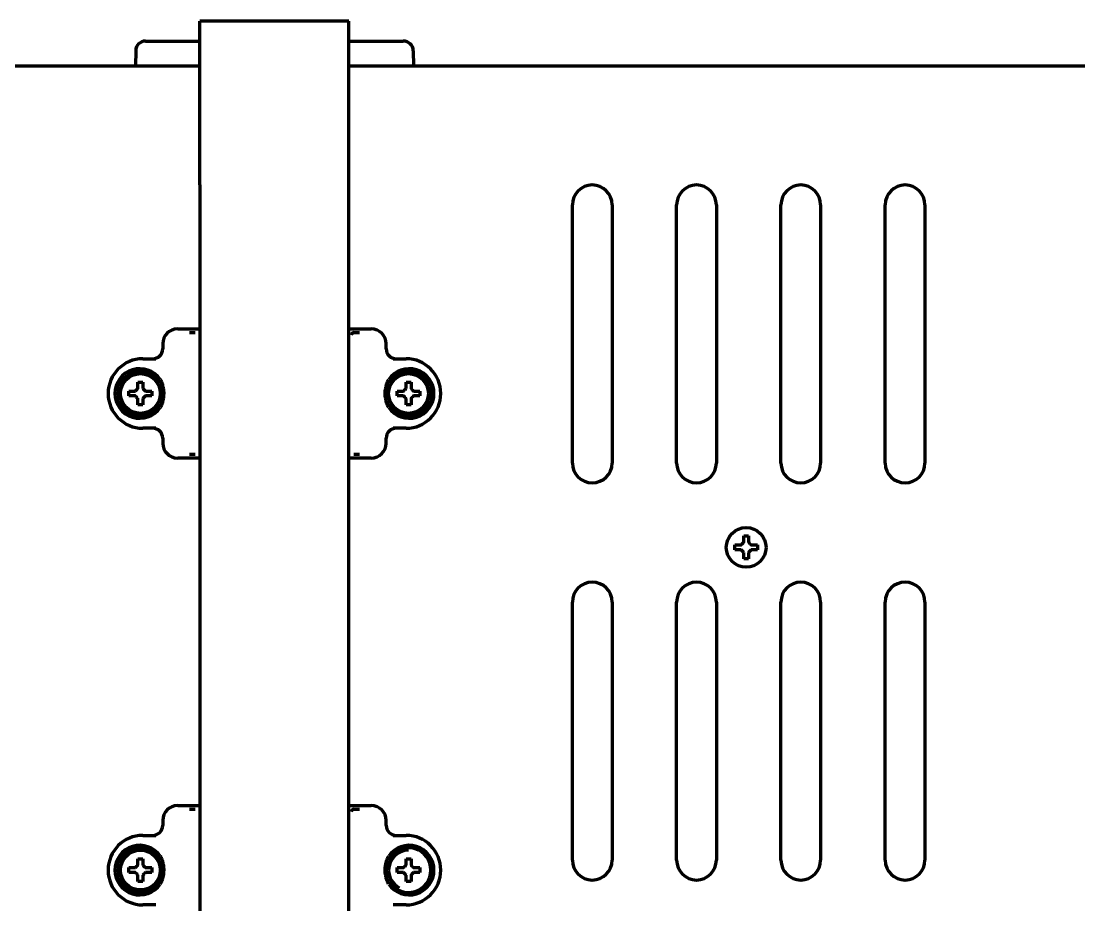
# Model space of a CAD drawing. Header units: inches. Extents: x -3055 to 7244, y 299 to 5591.
# Drawn here: x 3192.1 to 3405.1, y 5242.6 to 5420.6 of the extents above; entities that cross this region are included whole.
import ezdxf

# ---------------------------------------------------------------- set-up
doc = ezdxf.new("R2010")
doc.units = ezdxf.units.IN

msp = doc.modelspace()

# ---------------------------------------------------------------- linework, layer by layer
at = {"linetype": 'Continuous', "lineweight": 70}
for p, q in [((3228.12, 5387.56), (3228.12, 5420.56)), ((3258.12, 5420.56), (3228.12, 5420.56)), ((3258.12, 5387.56), (3258.12, 5420.56)), ((3217.17, 5416.56), (3222.17, 5416.56)), ((3222.17, 5416.56), (3228.12, 5416.56)), ((3258.12, 5416.56), (3264.07, 5416.56)), ((3264.07, 5416.56), (3269.07, 5416.56)), ((3215.17, 5414.6), (3215.12, 5411.56)), ((3271.07, 5414.6), (3271.12, 5411.56)), ((2914.63, 5411.56), (3228.12, 5411.56)), ((3258.11, 5411.56), (3571.61, 5411.56)), ((3228.12, 5387.56), (3228.12, 5236.56)), ((3258.12, 5236.56), (3258.12, 5387.56)), ((3303.12, 5331.56), (3303.12, 5383.56)), ((3311.12, 5383.56), (3311.12, 5331.56)), ((3324.12, 5331.56), (3324.12, 5383.56)), ((3332.12, 5383.56), (3332.12, 5331.56)), ((3345.12, 5331.56), (3345.12, 5383.56)), ((3353.12, 5383.56), (3353.12, 5331.56)), ((3366.12, 5331.56), (3366.12, 5383.56)), ((3374.12, 5383.56), (3374.12, 5331.56)), ((3223.63, 5358.56), (3228.12, 5358.56)), ((3226.02, 5357.82), (3227.15, 5357.82)), ((3258.12, 5358.56), (3262.61, 5358.56)), ((3259.09, 5357.82), (3260.22, 5357.82)), ((3220.62, 5355.57), (3220.62, 5354.56)), ((3265.62, 5354.56), (3265.62, 5355.57)), ((3216.62, 5352.56), (3219.24, 5352.56)), ((3267, 5352.56), (3269.62, 5352.56)), ((3213.82, 5345.56), (3213.82, 5346.06)), ((3213.82, 5345.06), (3213.82, 5345.56)), ((3218.42, 5346.06), (3218.42, 5345.56)), ((3218.42, 5345.56), (3218.42, 5345.06)), ((3267.82, 5345.56), (3267.82, 5346.06)), ((3267.82, 5345.06), (3267.82, 5345.56)), ((3272.42, 5346.06), (3272.42, 5345.56)), ((3272.42, 5345.56), (3272.42, 5345.06)), ((3219.24, 5338.56), (3216.62, 5338.56)), ((3269.62, 5338.56), (3267, 5338.56)), ((3220.62, 5336.56), (3220.62, 5335.55)), ((3265.62, 5335.55), (3265.62, 5336.56)), ((3228.12, 5332.56), (3223.63, 5332.56)), ((3227.15, 5333.3), (3226.02, 5333.3)), ((3262.61, 5332.56), (3258.12, 5332.56)), ((3260.22, 5333.3), (3259.09, 5333.3)), ((3335.82, 5314.56), (3335.82, 5315.06)), ((3340.42, 5315.06), (3340.42, 5314.56)), ((3335.82, 5314.06), (3335.82, 5314.56)), ((3340.42, 5314.56), (3340.42, 5314.06)), ((3303.12, 5251.56), (3303.12, 5303.56)), ((3311.12, 5303.56), (3311.12, 5251.56)), ((3324.12, 5251.56), (3324.12, 5303.56)), ((3332.12, 5303.56), (3332.12, 5251.56)), ((3345.12, 5251.56), (3345.12, 5303.56)), ((3353.12, 5303.56), (3353.12, 5251.56)), ((3366.12, 5251.56), (3366.12, 5303.56)), ((3374.12, 5303.56), (3374.12, 5251.56)), ((3223.63, 5262.56), (3228.12, 5262.56)), ((3226.02, 5261.82), (3227.15, 5261.82)), ((3258.12, 5262.56), (3262.61, 5262.56)), ((3259.09, 5261.82), (3260.22, 5261.82)), ((3220.62, 5259.57), (3220.62, 5258.56)), ((3265.62, 5258.56), (3265.62, 5259.57)), ((3216.62, 5256.56), (3219.24, 5256.56)), ((3267, 5256.56), (3269.62, 5256.56)), ((3213.82, 5249.56), (3213.82, 5250.06)), ((3213.82, 5249.06), (3213.82, 5249.56)), ((3218.42, 5250.06), (3218.42, 5249.56)), ((3218.42, 5249.56), (3218.42, 5249.06)), ((3267.82, 5249.56), (3267.82, 5250.06)), ((3267.82, 5249.06), (3267.82, 5249.56)), ((3272.42, 5250.06), (3272.42, 5249.56)), ((3272.42, 5249.56), (3272.42, 5249.06)), ((3219.24, 5242.56), (3216.62, 5242.56)), ((3269.62, 5242.56), (3267, 5242.56))]:
    msp.add_line(p, q, dxfattribs=at)
for centre in [(3216.12, 5345.56), (3270.12, 5345.56), (3338.12, 5314.56), (3216.12, 5249.56)]:
    msp.add_circle(centre, 4, dxfattribs=at)
for centre, radius, start, end in [((3217.17, 5414.56), 2, 90, 179), ((3269.07, 5414.56), 2, 1, 90), ((3307.12, 5383.56), 4, 0, 180), ((3328.12, 5383.56), 4, 0, 180), ((3349.12, 5383.56), 4, 0, 180), ((3370.12, 5383.56), 4, 0, 180), ((3216.62, 5345.56), 7, 90, 270), ((3269.62, 5345.56), 7, 270, 90), ((3215.99, 5345.56), 5, 34.3523, 325.6477), ((3216.12, 5345.56), 4.5, 34.3523, 325.6477), ((3270.25, 5345.56), 5, 214.3523, 145.6477), ((3270.12, 5345.56), 4.5, 214.3523, 145.6477), ((3307.12, 5331.56), 4, 180, 0), ((3328.12, 5331.56), 4, 180, 0), ((3349.12, 5331.56), 4, 180, 0), ((3370.12, 5331.56), 4, 180, 0), ((3307.12, 5303.56), 4, 0, 180), ((3328.12, 5303.56), 4, 0, 180), ((3349.12, 5303.56), 4, 0, 180), ((3370.12, 5303.56), 4, 0, 180), ((3216.62, 5249.56), 7, 90, 270), ((3269.62, 5249.56), 7, 270, 90), ((3215.99, 5249.56), 5, 34.3523, 325.6477), ((3216.12, 5249.56), 4.5, 34.3523, 325.6477), ((3270.25, 5249.56), 5, 214.3523, 145.6477), ((3270.12, 5249.56), 4, 90, 180), ((3270.12, 5249.56), 4.5, 214.3523, 145.6477), ((3307.12, 5251.56), 4, 180, 0), ((3328.12, 5251.56), 4, 180, 0), ((3349.12, 5251.56), 4, 180, 0), ((3370.12, 5251.56), 4, 180, 0), ((3270.12, 5249.56), 4, 180, 242.2406)]:
    msp.add_arc(centre, radius, start, end, dxfattribs=at)
for centre, major_axis, ratio, start_param, end_param in [((3223.64, 5355.56), (2.89, -0.89), 0.993, 1.872734, 3.439565), ((3259.09, 5357.32), (0.248, 0.434), 0.9975, 0.520128, 2.088768), ((3262.6, 5355.56), (2.89, 0.89), 0.993, 5.985213, 7.552044), ((3218.61, 5354.56), (2.01, 0), 0.993605, 4.712389, 6.283185), ((3267.63, 5354.56), (2.01, 0), 0.993605, 3.141593, 4.712389), ((3218.61, 5336.56), (-2.01, 0), 0.993605, 3.141593, 4.712389), ((3267.63, 5336.56), (-2.01, 0), 0.993605, 4.712389, 6.283185), ((3223.64, 5335.57), (-2.89, -0.89), 0.993, 5.985213, 7.552044), ((3262.6, 5335.57), (-2.89, 0.89), 0.993, 1.872734, 3.439565), ((3223.64, 5259.56), (2.89, -0.89), 0.993, 1.872734, 3.439565), ((3259.09, 5261.32), (0.248, 0.434), 0.9975, 0.520128, 2.088768), ((3262.6, 5259.56), (2.89, 0.89), 0.993, 5.985213, 7.552044), ((3218.61, 5258.56), (2.01, 0), 0.993605, 4.712389, 6.283185), ((3267.63, 5258.56), (2.01, 0), 0.993605, 3.141593, 4.712389)]:
    msp.add_ellipse(centre, major_axis=major_axis, ratio=ratio, start_param=start_param, end_param=end_param, dxfattribs=at)
for points in [[(3215.62, 5346.56), (3215.62, 5346.62), (3215.62, 5346.73), (3215.62, 5346.89), (3215.62, 5347.05), (3215.62, 5347.2), (3215.62, 5347.35), (3215.62, 5347.51), (3215.62, 5347.68), (3215.62, 5347.8), (3215.62, 5347.86)], [(3215.62, 5347.86), (3215.79, 5347.86), (3216.12, 5347.86), (3216.45, 5347.86), (3216.62, 5347.86)], [(3269.62, 5346.56), (3269.62, 5346.62), (3269.62, 5346.73), (3269.62, 5346.89), (3269.62, 5347.05), (3269.62, 5347.2), (3269.62, 5347.35), (3269.62, 5347.51), (3269.62, 5347.68), (3269.62, 5347.8), (3269.62, 5347.86)], [(3269.62, 5347.86), (3269.79, 5347.86), (3270.12, 5347.86), (3270.45, 5347.86), (3270.62, 5347.86)], [(3215.12, 5345.06), (3215.06, 5345.06), (3214.96, 5345.06), (3214.79, 5345.06), (3214.64, 5345.06), (3214.48, 5345.06), (3214.33, 5345.06), (3214.17, 5345.06), (3214.01, 5345.06), (3213.88, 5345.06), (3213.82, 5345.06)], [(3215.12, 5346.06), (3215.14, 5346.09), (3215.19, 5346.13), (3215.26, 5346.21), (3215.33, 5346.28), (3215.4, 5346.35), (3215.48, 5346.42), (3215.55, 5346.49), (3215.59, 5346.54), (3215.62, 5346.56)], [(3215.62, 5344.56), (3215.59, 5344.59), (3215.54, 5344.64), (3215.47, 5344.71), (3215.4, 5344.79), (3215.33, 5344.86), (3215.26, 5344.93), (3215.19, 5344.99), (3215.14, 5345.04), (3215.12, 5345.06)], [(3216.62, 5346.56), (3216.64, 5346.54), (3216.7, 5346.49), (3216.77, 5346.41), (3216.84, 5346.34), (3216.91, 5346.27), (3216.98, 5346.2), (3217.05, 5346.13), (3217.1, 5346.09), (3217.12, 5346.06)], [(3217.12, 5345.06), (3217.09, 5345.04), (3217.05, 5344.99), (3216.98, 5344.92), (3216.9, 5344.85), (3216.83, 5344.78), (3216.76, 5344.71), (3216.69, 5344.63), (3216.64, 5344.59), (3216.62, 5344.56)], [(3216.62, 5344.56), (3216.62, 5344.51), (3216.62, 5344.4), (3216.62, 5344.24), (3216.62, 5344.08), (3216.62, 5343.93), (3216.62, 5343.77), (3216.62, 5343.62), (3216.62, 5343.45), (3216.62, 5343.33), (3216.62, 5343.26)], [(3217.12, 5346.06), (3217.17, 5346.06), (3217.28, 5346.06), (3217.44, 5346.06), (3217.6, 5346.06), (3217.76, 5346.06), (3217.91, 5346.06), (3218.07, 5346.06), (3218.23, 5346.06), (3218.35, 5346.06), (3218.42, 5346.06)], [(3269.12, 5345.06), (3269.06, 5345.06), (3268.96, 5345.06), (3268.79, 5345.06), (3268.64, 5345.06), (3268.48, 5345.06), (3268.33, 5345.06), (3268.17, 5345.06), (3268.01, 5345.06), (3267.88, 5345.06), (3267.82, 5345.06)], [(3269.12, 5346.06), (3269.14, 5346.09), (3269.19, 5346.13), (3269.26, 5346.21), (3269.33, 5346.28), (3269.4, 5346.35), (3269.48, 5346.42), (3269.55, 5346.49), (3269.59, 5346.54), (3269.62, 5346.56)], [(3269.62, 5344.56), (3269.59, 5344.59), (3269.54, 5344.64), (3269.47, 5344.71), (3269.4, 5344.79), (3269.33, 5344.86), (3269.26, 5344.93), (3269.19, 5344.99), (3269.14, 5345.04), (3269.12, 5345.06)], [(3270.62, 5346.56), (3270.64, 5346.54), (3270.7, 5346.49), (3270.77, 5346.41), (3270.84, 5346.34), (3270.91, 5346.27), (3270.98, 5346.2), (3271.05, 5346.13), (3271.1, 5346.09), (3271.12, 5346.06)], [(3271.12, 5345.06), (3271.09, 5345.04), (3271.05, 5344.99), (3270.98, 5344.92), (3270.9, 5344.85), (3270.83, 5344.78), (3270.76, 5344.71), (3270.69, 5344.63), (3270.64, 5344.59), (3270.62, 5344.56)], [(3270.62, 5344.56), (3270.62, 5344.51), (3270.62, 5344.4), (3270.62, 5344.24), (3270.62, 5344.08), (3270.62, 5343.93), (3270.62, 5343.77), (3270.62, 5343.62), (3270.62, 5343.45), (3270.62, 5343.33), (3270.62, 5343.26)], [(3271.12, 5346.06), (3271.17, 5346.06), (3271.28, 5346.06), (3271.44, 5346.06), (3271.6, 5346.06), (3271.76, 5346.06), (3271.91, 5346.06), (3272.07, 5346.06), (3272.23, 5346.06), (3272.35, 5346.06), (3272.42, 5346.06)], [(3216.62, 5343.26), (3216.45, 5343.26), (3216.12, 5343.26), (3215.79, 5343.26), (3215.62, 5343.26)], [(3270.62, 5343.26), (3270.45, 5343.26), (3270.12, 5343.26), (3269.79, 5343.26), (3269.62, 5343.26)], [(3337.62, 5315.56), (3337.62, 5315.62), (3337.62, 5315.73), (3337.62, 5315.89), (3337.62, 5316.05), (3337.62, 5316.2), (3337.62, 5316.35), (3337.62, 5316.51), (3337.62, 5316.68), (3337.62, 5316.8), (3337.62, 5316.86)], [(3337.62, 5316.86), (3337.79, 5316.86), (3338.12, 5316.86), (3338.45, 5316.86), (3338.62, 5316.86)], [(3337.12, 5315.06), (3337.14, 5315.09), (3337.19, 5315.13), (3337.26, 5315.21), (3337.33, 5315.28), (3337.4, 5315.35), (3337.48, 5315.42), (3337.55, 5315.49), (3337.59, 5315.54), (3337.62, 5315.56)], [(3338.62, 5315.56), (3338.64, 5315.54), (3338.7, 5315.49), (3338.77, 5315.41), (3338.84, 5315.34), (3338.91, 5315.27), (3338.98, 5315.2), (3339.05, 5315.13), (3339.1, 5315.09), (3339.12, 5315.06)], [(3339.12, 5315.06), (3339.17, 5315.06), (3339.28, 5315.06), (3339.44, 5315.06), (3339.6, 5315.06), (3339.76, 5315.06), (3339.91, 5315.06), (3340.07, 5315.06), (3340.23, 5315.06), (3340.35, 5315.06), (3340.42, 5315.06)], [(3337.12, 5314.06), (3337.06, 5314.06), (3336.96, 5314.06), (3336.79, 5314.06), (3336.64, 5314.06), (3336.48, 5314.06), (3336.33, 5314.06), (3336.17, 5314.06), (3336.01, 5314.06), (3335.88, 5314.06), (3335.82, 5314.06)], [(3337.62, 5313.56), (3337.59, 5313.59), (3337.54, 5313.64), (3337.47, 5313.71), (3337.4, 5313.79), (3337.33, 5313.86), (3337.26, 5313.93), (3337.19, 5313.99), (3337.14, 5314.04), (3337.12, 5314.06)], [(3339.12, 5314.06), (3339.09, 5314.04), (3339.05, 5313.99), (3338.98, 5313.92), (3338.9, 5313.85), (3338.83, 5313.78), (3338.76, 5313.71), (3338.69, 5313.63), (3338.64, 5313.59), (3338.62, 5313.56)], [(3338.62, 5313.56), (3338.62, 5313.51), (3338.62, 5313.4), (3338.62, 5313.24), (3338.62, 5313.08), (3338.62, 5312.93), (3338.62, 5312.77), (3338.62, 5312.62), (3338.62, 5312.45), (3338.62, 5312.33), (3338.62, 5312.26)], [(3338.62, 5312.26), (3338.45, 5312.26), (3338.12, 5312.26), (3337.79, 5312.26), (3337.62, 5312.26)], [(3215.62, 5250.56), (3215.62, 5250.62), (3215.62, 5250.73), (3215.62, 5250.89), (3215.62, 5251.05), (3215.62, 5251.2), (3215.62, 5251.35), (3215.62, 5251.51), (3215.62, 5251.68), (3215.62, 5251.8), (3215.62, 5251.86)], [(3215.62, 5251.86), (3215.79, 5251.86), (3216.12, 5251.86), (3216.45, 5251.86), (3216.62, 5251.86)], [(3269.62, 5250.56), (3269.62, 5250.62), (3269.62, 5250.73), (3269.62, 5250.89), (3269.62, 5251.05), (3269.62, 5251.2), (3269.62, 5251.35), (3269.62, 5251.51), (3269.62, 5251.68), (3269.62, 5251.8), (3269.62, 5251.86)], [(3269.62, 5251.86), (3269.79, 5251.86), (3270.12, 5251.86), (3270.45, 5251.86), (3270.62, 5251.86)], [(3215.12, 5249.06), (3215.06, 5249.06), (3214.96, 5249.06), (3214.79, 5249.06), (3214.64, 5249.06), (3214.48, 5249.06), (3214.33, 5249.06), (3214.17, 5249.06), (3214.01, 5249.06), (3213.88, 5249.06), (3213.82, 5249.06)], [(3215.12, 5250.06), (3215.14, 5250.09), (3215.19, 5250.13), (3215.26, 5250.21), (3215.33, 5250.28), (3215.4, 5250.35), (3215.48, 5250.42), (3215.55, 5250.49), (3215.59, 5250.54), (3215.62, 5250.56)], [(3215.62, 5248.56), (3215.59, 5248.59), (3215.54, 5248.64), (3215.47, 5248.71), (3215.4, 5248.79), (3215.33, 5248.86), (3215.26, 5248.93), (3215.19, 5248.99), (3215.14, 5249.04), (3215.12, 5249.06)], [(3216.62, 5250.56), (3216.64, 5250.54), (3216.7, 5250.49), (3216.77, 5250.41), (3216.84, 5250.34), (3216.91, 5250.27), (3216.98, 5250.2), (3217.05, 5250.13), (3217.1, 5250.09), (3217.12, 5250.06)], [(3217.12, 5249.06), (3217.09, 5249.04), (3217.05, 5248.99), (3216.98, 5248.92), (3216.9, 5248.85), (3216.83, 5248.78), (3216.76, 5248.71), (3216.69, 5248.63), (3216.64, 5248.59), (3216.62, 5248.56)], [(3217.12, 5250.06), (3217.17, 5250.06), (3217.28, 5250.06), (3217.44, 5250.06), (3217.6, 5250.06), (3217.76, 5250.06), (3217.91, 5250.06), (3218.07, 5250.06), (3218.23, 5250.06), (3218.35, 5250.06), (3218.42, 5250.06)], [(3269.12, 5249.06), (3269.06, 5249.06), (3268.96, 5249.06), (3268.79, 5249.06), (3268.64, 5249.06), (3268.48, 5249.06), (3268.33, 5249.06), (3268.17, 5249.06), (3268.01, 5249.06), (3267.88, 5249.06), (3267.82, 5249.06)], [(3269.12, 5250.06), (3269.14, 5250.09), (3269.19, 5250.13), (3269.26, 5250.21), (3269.33, 5250.28), (3269.4, 5250.35), (3269.48, 5250.42), (3269.55, 5250.49), (3269.59, 5250.54), (3269.62, 5250.56)], [(3269.62, 5248.56), (3269.59, 5248.59), (3269.54, 5248.64), (3269.47, 5248.71), (3269.4, 5248.79), (3269.33, 5248.86), (3269.26, 5248.93), (3269.19, 5248.99), (3269.14, 5249.04), (3269.12, 5249.06)], [(3270.62, 5250.56), (3270.64, 5250.54), (3270.7, 5250.49), (3270.77, 5250.41), (3270.84, 5250.34), (3270.91, 5250.27), (3270.98, 5250.2), (3271.05, 5250.13), (3271.1, 5250.09), (3271.12, 5250.06)], [(3271.12, 5249.06), (3271.09, 5249.04), (3271.05, 5248.99), (3270.98, 5248.92), (3270.9, 5248.85), (3270.83, 5248.78), (3270.76, 5248.71), (3270.69, 5248.63), (3270.64, 5248.59), (3270.62, 5248.56)], [(3271.12, 5250.06), (3271.17, 5250.06), (3271.28, 5250.06), (3271.44, 5250.06), (3271.6, 5250.06), (3271.76, 5250.06), (3271.91, 5250.06), (3272.07, 5250.06), (3272.23, 5250.06), (3272.35, 5250.06), (3272.42, 5250.06)], [(3216.62, 5247.26), (3216.45, 5247.26), (3216.12, 5247.26), (3215.79, 5247.26), (3215.62, 5247.26)], [(3216.62, 5248.56), (3216.62, 5248.51), (3216.62, 5248.4), (3216.62, 5248.24), (3216.62, 5248.08), (3216.62, 5247.93), (3216.62, 5247.77), (3216.62, 5247.62), (3216.62, 5247.45), (3216.62, 5247.33), (3216.62, 5247.26)], [(3270.62, 5247.26), (3270.45, 5247.26), (3270.12, 5247.26), (3269.79, 5247.26), (3269.62, 5247.26)], [(3270.62, 5248.56), (3270.62, 5248.51), (3270.62, 5248.4), (3270.62, 5248.24), (3270.62, 5248.08), (3270.62, 5247.93), (3270.62, 5247.77), (3270.62, 5247.62), (3270.62, 5247.45), (3270.62, 5247.33), (3270.62, 5247.26)]]:
    msp.add_open_spline(points, degree=3, dxfattribs=at)
for points, knots in [([(3216.62, 5347.86), (3216.62, 5347.66), (3216.62, 5347.45), (3216.62, 5347.13), (3216.62, 5347.02), (3216.62, 5346.79), (3216.62, 5346.68), (3216.62, 5346.56)], [0, 0, 0, 0, 0.5, 0.5, 0.75, 0.75, 1, 1, 1, 1]), ([(3219.83, 5343.02), (3219.9, 5343.12), (3219.96, 5343.21), (3220.07, 5343.41), (3220.12, 5343.5), (3220.22, 5343.71), (3220.26, 5343.81), (3220.32, 5343.96), (3220.34, 5344.02), (3220.38, 5344.12), (3220.42, 5344.23), (3220.45, 5344.34), (3220.48, 5344.45), (3220.49, 5344.5), (3220.53, 5344.66), (3220.55, 5344.78), (3220.58, 5345), (3220.6, 5345.11), (3220.61, 5345.34), (3220.62, 5345.45), (3220.62, 5345.62), (3220.62, 5345.68), (3220.61, 5345.8), (3220.61, 5345.85), (3220.6, 5346.02), (3220.58, 5346.14), (3220.55, 5346.36), (3220.53, 5346.47), (3220.49, 5346.63), (3220.48, 5346.69), (3220.45, 5346.8), (3220.43, 5346.85), (3220.38, 5347.01), (3220.34, 5347.12), (3220.26, 5347.32), (3220.22, 5347.42), (3220.12, 5347.62), (3220.07, 5347.72), (3219.96, 5347.91), (3219.9, 5348.01), (3219.83, 5348.1)], [0, 0, 0, 0, 0.0625, 0.0625, 0.125, 0.125, 0.1875, 0.1875, 0.21875, 0.21875, 0.25, 0.28125, 0.28125, 0.3125, 0.3125, 0.375, 0.375, 0.4375, 0.4375, 0.5, 0.5, 0.53125, 0.53125, 0.5625, 0.5625, 0.625, 0.625, 0.6875, 0.6875, 0.71875, 0.71875, 0.75, 0.75, 0.8125, 0.8125, 0.875, 0.875, 0.9375, 0.9375, 1, 1, 1, 1]), ([(3220.12, 5348.38), (3220.18, 5348.28), (3220.23, 5348.17), (3220.33, 5347.95), (3220.38, 5347.83), (3220.51, 5347.5), (3220.58, 5347.26), (3220.65, 5346.97), (3220.67, 5346.91), (3220.69, 5346.79), (3220.71, 5346.73), (3220.74, 5346.55), (3220.76, 5346.43), (3220.79, 5346.18), (3220.8, 5346.06), (3220.81, 5345.81), (3220.81, 5345.69), (3220.81, 5345.44), (3220.81, 5345.32), (3220.8, 5345.07), (3220.79, 5344.95), (3220.76, 5344.71), (3220.74, 5344.59), (3220.71, 5344.4), (3220.69, 5344.34), (3220.67, 5344.22), (3220.64, 5344.1), (3220.61, 5343.99), (3220.58, 5343.87), (3220.56, 5343.81), (3220.51, 5343.63), (3220.47, 5343.52), (3220.38, 5343.29), (3220.33, 5343.18), (3220.23, 5342.96), (3220.18, 5342.85), (3220.12, 5342.74)], [0, 0, 0, 0, 0.0625, 0.0625, 0.125, 0.125, 0.25, 0.25, 0.28125, 0.28125, 0.3125, 0.3125, 0.375, 0.375, 0.4375, 0.4375, 0.5, 0.5, 0.5625, 0.5625, 0.625, 0.625, 0.6875, 0.6875, 0.71875, 0.71875, 0.75, 0.78125, 0.78125, 0.8125, 0.8125, 0.875, 0.875, 0.9375, 0.9375, 1, 1, 1, 1]), ([(3266.12, 5342.74), (3266.06, 5342.85), (3266.01, 5342.96), (3265.9, 5343.18), (3265.86, 5343.29), (3265.73, 5343.63), (3265.66, 5343.86), (3265.58, 5344.16), (3265.57, 5344.22), (3265.54, 5344.34), (3265.53, 5344.4), (3265.5, 5344.58), (3265.48, 5344.7), (3265.45, 5344.94), (3265.44, 5345.07), (3265.43, 5345.31), (3265.42, 5345.44), (3265.42, 5345.69), (3265.43, 5345.81), (3265.44, 5346.05), (3265.45, 5346.18), (3265.48, 5346.42), (3265.5, 5346.54), (3265.53, 5346.72), (3265.54, 5346.78), (3265.57, 5346.9), (3265.6, 5347.02), (3265.63, 5347.14), (3265.66, 5347.26), (3265.68, 5347.32), (3265.73, 5347.49), (3265.77, 5347.61), (3265.86, 5347.83), (3265.9, 5347.95), (3266.01, 5348.17), (3266.06, 5348.28), (3266.12, 5348.38)], [0, 0, 0, 0, 0.0625, 0.0625, 0.125, 0.125, 0.25, 0.25, 0.28125, 0.28125, 0.3125, 0.3125, 0.375, 0.375, 0.4375, 0.4375, 0.5, 0.5, 0.5625, 0.5625, 0.625, 0.625, 0.6875, 0.6875, 0.71875, 0.71875, 0.75, 0.78125, 0.78125, 0.8125, 0.8125, 0.875, 0.875, 0.9375, 0.9375, 1, 1, 1, 1]), ([(3266.4, 5348.1), (3266.34, 5348.01), (3266.28, 5347.91), (3266.17, 5347.72), (3266.12, 5347.62), (3266.02, 5347.42), (3265.97, 5347.32), (3265.91, 5347.16), (3265.89, 5347.11), (3265.86, 5347.01), (3265.82, 5346.9), (3265.79, 5346.79), (3265.76, 5346.68), (3265.75, 5346.63), (3265.71, 5346.46), (3265.69, 5346.35), (3265.65, 5346.13), (3265.64, 5346.02), (3265.62, 5345.79), (3265.62, 5345.68), (3265.62, 5345.5), (3265.62, 5345.45), (3265.62, 5345.33), (3265.63, 5345.27), (3265.64, 5345.1), (3265.65, 5344.99), (3265.69, 5344.77), (3265.71, 5344.66), (3265.75, 5344.49), (3265.76, 5344.44), (3265.79, 5344.33), (3265.81, 5344.27), (3265.86, 5344.11), (3265.89, 5344.01), (3265.98, 5343.8), (3266.02, 5343.7), (3266.12, 5343.5), (3266.17, 5343.41), (3266.28, 5343.21), (3266.34, 5343.12), (3266.4, 5343.02)], [0, 0, 0, 0, 0.0625, 0.0625, 0.125, 0.125, 0.1875, 0.1875, 0.21875, 0.21875, 0.25, 0.28125, 0.28125, 0.3125, 0.3125, 0.375, 0.375, 0.4375, 0.4375, 0.5, 0.5, 0.53125, 0.53125, 0.5625, 0.5625, 0.625, 0.625, 0.6875, 0.6875, 0.71875, 0.71875, 0.75, 0.75, 0.8125, 0.8125, 0.875, 0.875, 0.9375, 0.9375, 1, 1, 1, 1]), ([(3270.62, 5347.86), (3270.62, 5347.66), (3270.62, 5347.45), (3270.62, 5347.13), (3270.62, 5347.02), (3270.62, 5346.79), (3270.62, 5346.68), (3270.62, 5346.56)], [0, 0, 0, 0, 0.5, 0.5, 0.75, 0.75, 1, 1, 1, 1]), ([(3213.82, 5346.06), (3214.02, 5346.06), (3214.23, 5346.06), (3214.56, 5346.06), (3214.67, 5346.06), (3214.89, 5346.06), (3215, 5346.06), (3215.12, 5346.06)], [0, 0, 0, 0, 0.5, 0.5, 0.75, 0.75, 1, 1, 1, 1]), ([(3215.62, 5343.26), (3215.62, 5343.47), (3215.62, 5343.68), (3215.62, 5344), (3215.62, 5344.11), (3215.62, 5344.33), (3215.62, 5344.45), (3215.62, 5344.56)], [0, 0, 0, 0, 0.5, 0.5, 0.75, 0.75, 1, 1, 1, 1]), ([(3218.42, 5345.06), (3218.22, 5345.06), (3218.01, 5345.06), (3217.68, 5345.06), (3217.57, 5345.06), (3217.35, 5345.06), (3217.23, 5345.06), (3217.12, 5345.06)], [0, 0, 0, 0, 0.5, 0.5, 0.75, 0.75, 1, 1, 1, 1]), ([(3267.82, 5346.06), (3268.02, 5346.06), (3268.23, 5346.06), (3268.56, 5346.06), (3268.67, 5346.06), (3268.89, 5346.06), (3269, 5346.06), (3269.12, 5346.06)], [0, 0, 0, 0, 0.5, 0.5, 0.75, 0.75, 1, 1, 1, 1]), ([(3269.62, 5343.26), (3269.62, 5343.47), (3269.62, 5343.68), (3269.62, 5344), (3269.62, 5344.11), (3269.62, 5344.33), (3269.62, 5344.45), (3269.62, 5344.56)], [0, 0, 0, 0, 0.5, 0.5, 0.75, 0.75, 1, 1, 1, 1]), ([(3272.42, 5345.06), (3272.22, 5345.06), (3272.01, 5345.06), (3271.68, 5345.06), (3271.57, 5345.06), (3271.35, 5345.06), (3271.23, 5345.06), (3271.12, 5345.06)], [0, 0, 0, 0, 0.5, 0.5, 0.75, 0.75, 1, 1, 1, 1]), ([(3338.62, 5316.86), (3338.62, 5316.66), (3338.62, 5316.45), (3338.62, 5316.13), (3338.62, 5316.02), (3338.62, 5315.79), (3338.62, 5315.68), (3338.62, 5315.56)], [0, 0, 0, 0, 0.5, 0.5, 0.75, 0.75, 1, 1, 1, 1]), ([(3335.82, 5315.06), (3336.02, 5315.06), (3336.23, 5315.06), (3336.56, 5315.06), (3336.67, 5315.06), (3336.89, 5315.06), (3337, 5315.06), (3337.12, 5315.06)], [0, 0, 0, 0, 0.5, 0.5, 0.75, 0.75, 1, 1, 1, 1]), ([(3337.62, 5312.26), (3337.62, 5312.47), (3337.62, 5312.68), (3337.62, 5313), (3337.62, 5313.11), (3337.62, 5313.33), (3337.62, 5313.45), (3337.62, 5313.56)], [0, 0, 0, 0, 0.5, 0.5, 0.75, 0.75, 1, 1, 1, 1]), ([(3340.42, 5314.06), (3340.22, 5314.06), (3340.01, 5314.06), (3339.68, 5314.06), (3339.57, 5314.06), (3339.35, 5314.06), (3339.23, 5314.06), (3339.12, 5314.06)], [0, 0, 0, 0, 0.5, 0.5, 0.75, 0.75, 1, 1, 1, 1]), ([(3216.62, 5251.86), (3216.62, 5251.66), (3216.62, 5251.45), (3216.62, 5251.13), (3216.62, 5251.02), (3216.62, 5250.79), (3216.62, 5250.68), (3216.62, 5250.56)], [0, 0, 0, 0, 0.5, 0.5, 0.75, 0.75, 1, 1, 1, 1]), ([(3219.83, 5247.02), (3219.9, 5247.12), (3219.96, 5247.21), (3220.07, 5247.41), (3220.12, 5247.5), (3220.22, 5247.71), (3220.26, 5247.81), (3220.32, 5247.96), (3220.34, 5248.02), (3220.38, 5248.12), (3220.42, 5248.23), (3220.45, 5248.34), (3220.48, 5248.45), (3220.49, 5248.5), (3220.53, 5248.66), (3220.55, 5248.78), (3220.58, 5249), (3220.6, 5249.11), (3220.61, 5249.34), (3220.62, 5249.45), (3220.62, 5249.62), (3220.62, 5249.68), (3220.61, 5249.8), (3220.61, 5249.85), (3220.6, 5250.02), (3220.58, 5250.14), (3220.55, 5250.36), (3220.53, 5250.47), (3220.49, 5250.63), (3220.48, 5250.69), (3220.45, 5250.8), (3220.43, 5250.85), (3220.38, 5251.01), (3220.34, 5251.12), (3220.26, 5251.32), (3220.22, 5251.42), (3220.12, 5251.62), (3220.07, 5251.72), (3219.96, 5251.91), (3219.9, 5252.01), (3219.83, 5252.1)], [0, 0, 0, 0, 0.0625, 0.0625, 0.125, 0.125, 0.1875, 0.1875, 0.21875, 0.21875, 0.25, 0.28125, 0.28125, 0.3125, 0.3125, 0.375, 0.375, 0.4375, 0.4375, 0.5, 0.5, 0.53125, 0.53125, 0.5625, 0.5625, 0.625, 0.625, 0.6875, 0.6875, 0.71875, 0.71875, 0.75, 0.75, 0.8125, 0.8125, 0.875, 0.875, 0.9375, 0.9375, 1, 1, 1, 1]), ([(3220.12, 5252.38), (3220.18, 5252.28), (3220.23, 5252.17), (3220.33, 5251.95), (3220.38, 5251.83), (3220.51, 5251.5), (3220.58, 5251.26), (3220.65, 5250.97), (3220.67, 5250.91), (3220.69, 5250.79), (3220.71, 5250.73), (3220.74, 5250.55), (3220.76, 5250.43), (3220.79, 5250.18), (3220.8, 5250.06), (3220.81, 5249.81), (3220.81, 5249.69), (3220.81, 5249.44), (3220.81, 5249.32), (3220.8, 5249.07), (3220.79, 5248.95), (3220.76, 5248.71), (3220.74, 5248.59), (3220.71, 5248.4), (3220.69, 5248.34), (3220.67, 5248.22), (3220.64, 5248.1), (3220.61, 5247.99), (3220.58, 5247.87), (3220.56, 5247.81), (3220.51, 5247.63), (3220.47, 5247.52), (3220.38, 5247.29), (3220.33, 5247.18), (3220.23, 5246.96), (3220.18, 5246.85), (3220.12, 5246.74)], [0, 0, 0, 0, 0.0625, 0.0625, 0.125, 0.125, 0.25, 0.25, 0.28125, 0.28125, 0.3125, 0.3125, 0.375, 0.375, 0.4375, 0.4375, 0.5, 0.5, 0.5625, 0.5625, 0.625, 0.625, 0.6875, 0.6875, 0.71875, 0.71875, 0.75, 0.78125, 0.78125, 0.8125, 0.8125, 0.875, 0.875, 0.9375, 0.9375, 1, 1, 1, 1]), ([(3266.12, 5246.74), (3266.06, 5246.85), (3266.01, 5246.96), (3265.9, 5247.18), (3265.86, 5247.29), (3265.73, 5247.63), (3265.66, 5247.86), (3265.58, 5248.16), (3265.57, 5248.22), (3265.54, 5248.34), (3265.53, 5248.4), (3265.5, 5248.58), (3265.48, 5248.7), (3265.45, 5248.94), (3265.44, 5249.07), (3265.43, 5249.31), (3265.42, 5249.44), (3265.42, 5249.69), (3265.43, 5249.81), (3265.44, 5250.05), (3265.45, 5250.18), (3265.48, 5250.42), (3265.5, 5250.54), (3265.53, 5250.72), (3265.54, 5250.78), (3265.57, 5250.9), (3265.6, 5251.02), (3265.63, 5251.14), (3265.66, 5251.26), (3265.68, 5251.32), (3265.73, 5251.49), (3265.77, 5251.61), (3265.86, 5251.83), (3265.9, 5251.95), (3266.01, 5252.17), (3266.06, 5252.28), (3266.12, 5252.38)], [0, 0, 0, 0, 0.0625, 0.0625, 0.125, 0.125, 0.25, 0.25, 0.28125, 0.28125, 0.3125, 0.3125, 0.375, 0.375, 0.4375, 0.4375, 0.5, 0.5, 0.5625, 0.5625, 0.625, 0.625, 0.6875, 0.6875, 0.71875, 0.71875, 0.75, 0.78125, 0.78125, 0.8125, 0.8125, 0.875, 0.875, 0.9375, 0.9375, 1, 1, 1, 1]), ([(3266.4, 5252.1), (3266.34, 5252.01), (3266.28, 5251.91), (3266.17, 5251.72), (3266.12, 5251.62), (3266.02, 5251.42), (3265.97, 5251.32), (3265.91, 5251.16), (3265.89, 5251.11), (3265.86, 5251.01), (3265.82, 5250.9), (3265.79, 5250.79), (3265.76, 5250.68), (3265.75, 5250.63), (3265.71, 5250.46), (3265.69, 5250.35), (3265.65, 5250.13), (3265.64, 5250.02), (3265.62, 5249.79), (3265.62, 5249.68), (3265.62, 5249.5), (3265.62, 5249.45), (3265.62, 5249.33), (3265.63, 5249.27), (3265.64, 5249.1), (3265.65, 5248.99), (3265.69, 5248.77), (3265.71, 5248.66), (3265.75, 5248.49), (3265.76, 5248.44), (3265.79, 5248.33), (3265.81, 5248.27), (3265.86, 5248.11), (3265.89, 5248.01), (3265.98, 5247.8), (3266.02, 5247.7), (3266.12, 5247.5), (3266.17, 5247.41), (3266.28, 5247.21), (3266.34, 5247.12), (3266.4, 5247.02)], [0, 0, 0, 0, 0.0625, 0.0625, 0.125, 0.125, 0.1875, 0.1875, 0.21875, 0.21875, 0.25, 0.28125, 0.28125, 0.3125, 0.3125, 0.375, 0.375, 0.4375, 0.4375, 0.5, 0.5, 0.53125, 0.53125, 0.5625, 0.5625, 0.625, 0.625, 0.6875, 0.6875, 0.71875, 0.71875, 0.75, 0.75, 0.8125, 0.8125, 0.875, 0.875, 0.9375, 0.9375, 1, 1, 1, 1]), ([(3270.62, 5251.86), (3270.62, 5251.66), (3270.62, 5251.45), (3270.62, 5251.13), (3270.62, 5251.02), (3270.62, 5250.79), (3270.62, 5250.68), (3270.62, 5250.56)], [0, 0, 0, 0, 0.5, 0.5, 0.75, 0.75, 1, 1, 1, 1]), ([(3213.82, 5250.06), (3214.02, 5250.06), (3214.23, 5250.06), (3214.56, 5250.06), (3214.67, 5250.06), (3214.89, 5250.06), (3215, 5250.06), (3215.12, 5250.06)], [0, 0, 0, 0, 0.5, 0.5, 0.75, 0.75, 1, 1, 1, 1]), ([(3218.42, 5249.06), (3218.22, 5249.06), (3218.01, 5249.06), (3217.68, 5249.06), (3217.57, 5249.06), (3217.35, 5249.06), (3217.23, 5249.06), (3217.12, 5249.06)], [0, 0, 0, 0, 0.5, 0.5, 0.75, 0.75, 1, 1, 1, 1]), ([(3267.82, 5250.06), (3268.02, 5250.06), (3268.23, 5250.06), (3268.56, 5250.06), (3268.67, 5250.06), (3268.89, 5250.06), (3269, 5250.06), (3269.12, 5250.06)], [0, 0, 0, 0, 0.5, 0.5, 0.75, 0.75, 1, 1, 1, 1]), ([(3272.42, 5249.06), (3272.22, 5249.06), (3272.01, 5249.06), (3271.68, 5249.06), (3271.57, 5249.06), (3271.35, 5249.06), (3271.23, 5249.06), (3271.12, 5249.06)], [0, 0, 0, 0, 0.5, 0.5, 0.75, 0.75, 1, 1, 1, 1]), ([(3215.62, 5247.26), (3215.62, 5247.47), (3215.62, 5247.68), (3215.62, 5248), (3215.62, 5248.11), (3215.62, 5248.33), (3215.62, 5248.45), (3215.62, 5248.56)], [0, 0, 0, 0, 0.5, 0.5, 0.75, 0.75, 1, 1, 1, 1]), ([(3269.62, 5247.26), (3269.62, 5247.47), (3269.62, 5247.68), (3269.62, 5248), (3269.62, 5248.11), (3269.62, 5248.33), (3269.62, 5248.45), (3269.62, 5248.56)], [0, 0, 0, 0, 0.5, 0.5, 0.75, 0.75, 1, 1, 1, 1])]:
    msp.add_open_spline(points, degree=3, knots=knots, dxfattribs=at)

doc.saveas('drawing.dxf')
